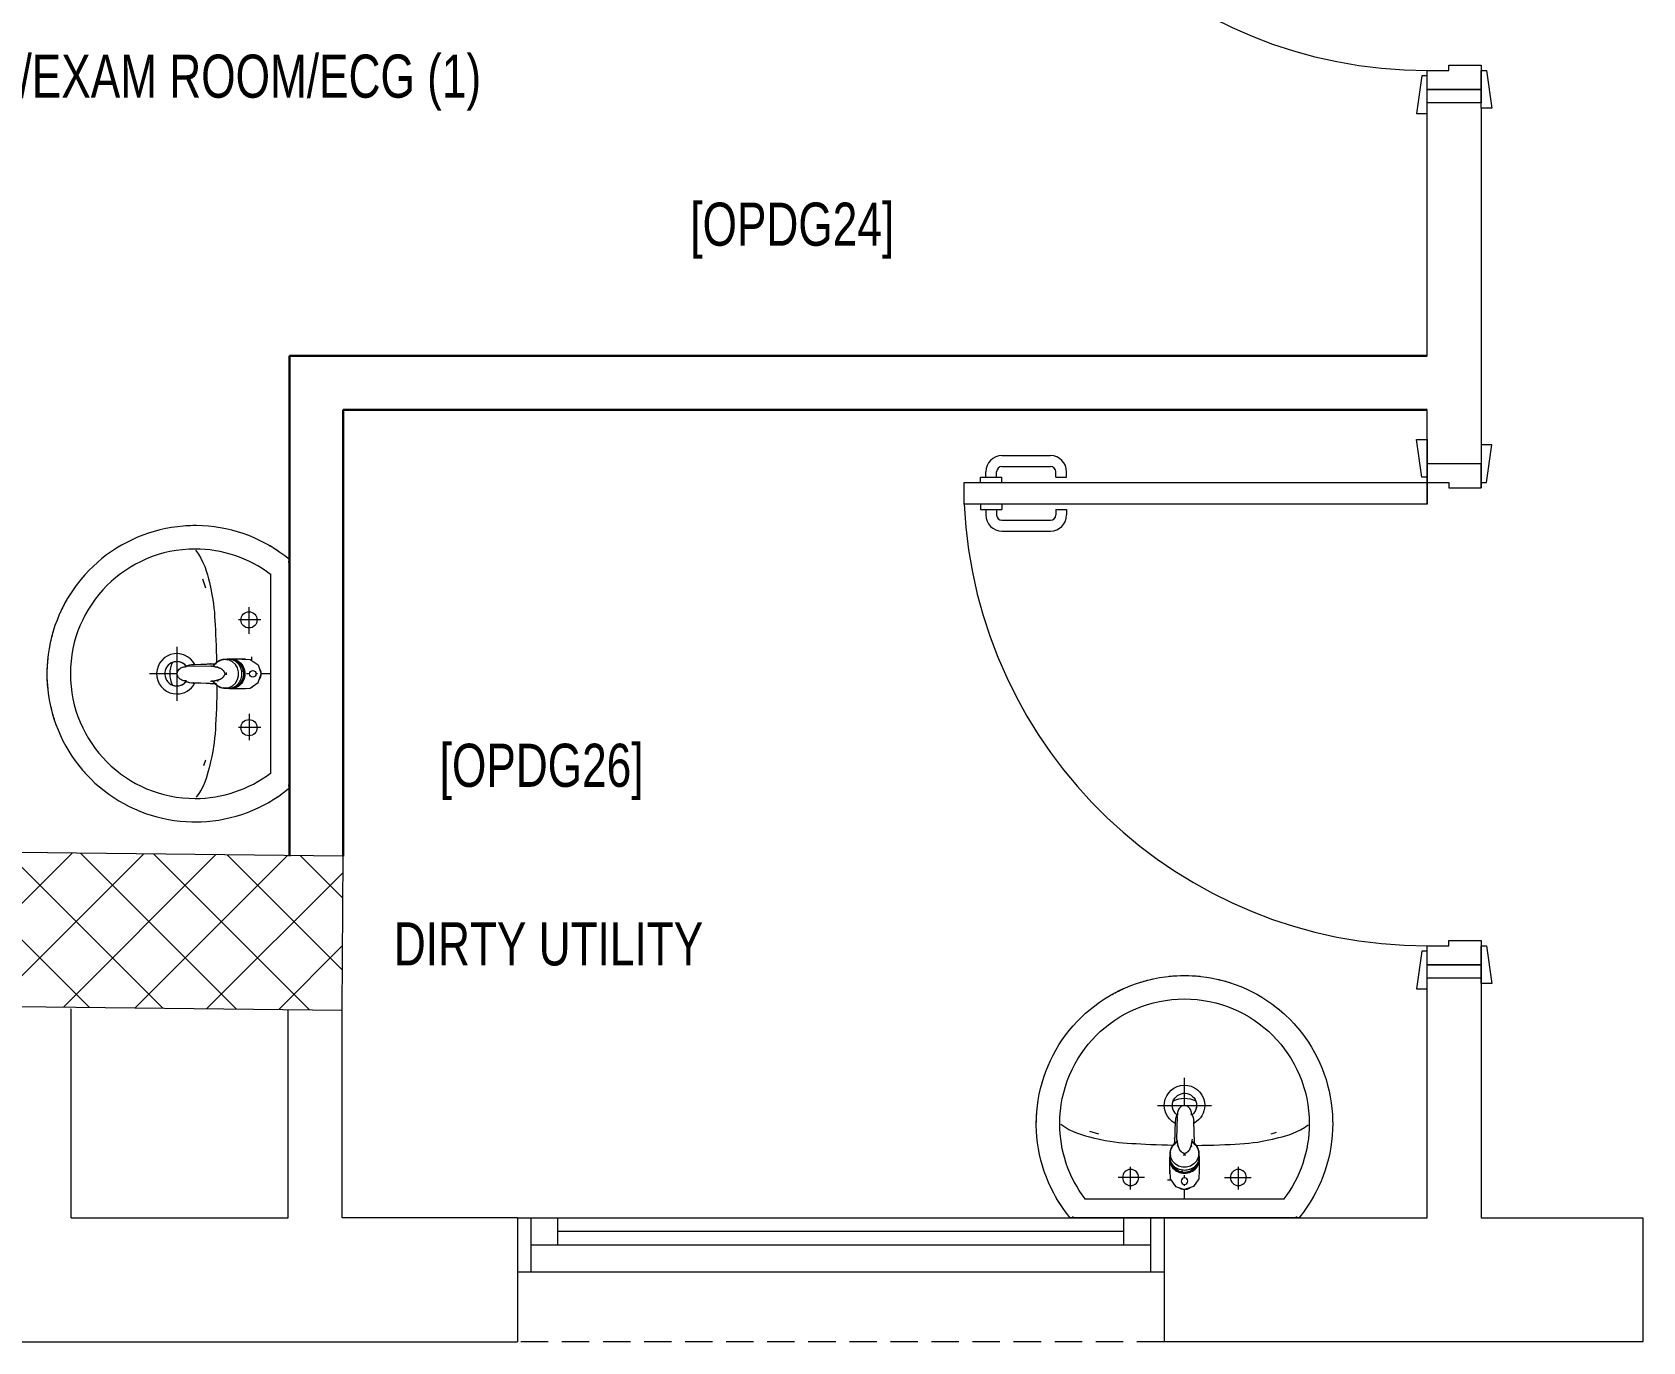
# Model space of a CAD drawing. Extents: x -234346 to 58427, y -132654 to -82394.
# Drawn here: x -119497 to -116508, y -116693 to -114262 of the extents above; entities that cross this region are included whole.
import ezdxf

# ---------------------------------------------------------------- set-up
doc = ezdxf.new("R2010")
doc.units = 0
doc.header["$LTSCALE"] = 8
doc.linetypes.add('HIDDEN', pattern=[9.525, 6.35, -3.175])
for name, color, linetype, lineweight in [('72_EGR_BASE_TEXT', 9, 'Continuous', 5), ('72_EGR_EQP_TAG', 9, 'Continuous', 5), ('Aluminum', 9, 'Continuous', 5), ('C-HYDR-CTCH', 9, 'Continuous', 5), ('Hatch', 9, 'Continuous', 5), ('LOADING', 9, 'Continuous', 5), ('P-SANR-FIXT', 9, 'Continuous', 18), ('P-SANR-FIXT-1', 9, 'Continuous', 13), ('Proj', 9, 'Continuous', 5), ('Structure', 9, 'Continuous', 5), ('Walls', 9, 'Continuous', 5), ('Wooden Joinery', 9, 'Continuous', 5)]:
    doc.layers.add(name, color=color, linetype=linetype, lineweight=lineweight)
doc.layers.add('X-WHITE glass', color=9, linetype='Continuous')
doc.styles.add('X3G_ENTITY_2587DA', font='swisscl.ttf', dxfattribs={"height": 200})
doc.styles.add('X3G_ENTITY_258862', font='swisscl.ttf', dxfattribs={"height": 200})

# ---------------------------------------------------------------- blocks, each defined once
blk = doc.blocks.new('A$C72370EFE')
at = {"layer": 'Wooden Joinery'}
for p, q in [((-0.01, -0.04), (-0.02, -0.04)), ((-0.01, -0.03), (-0.01, -0.07)), ((0, -0.03), (-0.01, -0.03)), ((0.04, -0.03), (0.05, -0.03)), ((0.05, -0.03), (0.05, -0.07)), ((0.05, -0.04), (0.06, -0.04)), ((-0.05, -0.07), (-0.05, -0.16)), ((-0.03, -0.07), (-0.03, -0.16)), ((-0.01, -0.06), (-0.02, -0.06)), ((0, -0.07), (-0.01, -0.07)), ((0.04, -0.07), (0.05, -0.07)), ((0.05, -0.06), (0.06, -0.06)), ((0.07, -0.07), (0.07, -0.16)), ((0.09, -0.07), (0.09, -0.16)), ((-0.01, -0.17), (-0.02, -0.17)), ((-0.01, -0.17), (-0.01, -0.19)), ((0.05, -0.17), (0.06, -0.17)), ((0.05, -0.17), (0.05, -0.19)), ((-0.01, -0.19), (-0.02, -0.19)), ((0.05, -0.19), (0.06, -0.19))]:
    blk.add_line(p, q, dxfattribs=at)
for centre, radius, start, end in [((-0.02, -0.07), 0.03, 90, 180), ((0.06, -0.07), 0.03, 0, 90), ((-0.02, -0.07), 0.01, 90, 180), ((0.06, -0.07), 0.01, 0, 90), ((-0.02, -0.16), 0.03, 180, 270), ((-0.02, -0.16), 0.01, 180, 270), ((0.06, -0.16), 0.01, 270, 0), ((0.06, -0.16), 0.03, 270, 0)]:
    blk.add_arc(centre, radius, start, end, dxfattribs=at)
blk = doc.blocks.new('A$C5DAD61B4')
at = {"layer": 'Wooden Joinery'}
for points in [[(80, 959.1), (80, 969.1), (10, 979.1), (10, 959.1)], [(940, 959.1), (940, 969.1), (1010, 979.1), (1010, 959.1)], [(70, 859.1), (70, 849.1), (0, 839.1), (0, 859.1)], [(120, 859.1), (120, 0), (80, 0), (80, 859.1)], [(950, 859.1), (950, 849.1), (1020, 839.1), (1020, 859.1)]]:
    blk.add_lwpolyline(points, close=True, dxfattribs=at)
for points in [[(45, 859.1), (45, 959.1), (20, 959.1), (20, 859.1), (45, 859.1)], [(45, 859.1), (80, 859.1), (80, 899.1), (90, 899.1), (90, 959.1), (45, 959.1), (45, 859.1)], [(975, 859.1), (940, 859.1), (940, 899.1), (930, 899.1), (930, 959.1), (975, 959.1), (975, 859.1)], [(975, 859.1), (975, 959.1), (1000, 959.1), (1000, 859.1), (975, 859.1)]]:
    blk.add_lwpolyline(points, dxfattribs=at)
blk.add_arc((80, 859.1), 860, 272.666, 0, dxfattribs=at)
at = {"layer": 'Wooden Joinery', "xscale": 999.9999999998854, "yscale": 999.9999999998854, "zscale": 999.9999999998854, "rotation": 180}
blk.add_blockref('A$C72370EFE', (120, 0), dxfattribs=at)
blk = doc.blocks.new('A$C47696aed')
at = {"layer": 'Hatch'}
h = blk.add_hatch(dxfattribs=at)
h.set_pattern_fill('ANSI37', color=256, scale=30)
h.paths.add_polyline_path([(50952.7, 21917.9), (50348.7, 21909.7), (50352.6, 21621.3), (50956.6, 21629.5)])
h.paths.add_polyline_path([(43791.9, 21910.1), (43208.4, 21904.7), (43188.5, 21613.3), (43772, 21618.7)])
h.paths.add_polyline_path([(29414.9, 21902.8), (28815.8, 21898.7), (28810.1, 21605.6), (29409.2, 21609.7)])
h.paths.add_polyline_path([(36600.2, 21904.9), (35999, 21897.4), (35990.7, 21611.8), (36591.9, 21619.3)])
h.paths.add_polyline_path([(22195.7, 21912), (21589.3, 21890.2), (21603.8, 21597.6), (22210.2, 21619.5)])
h.paths.add_polyline_path([(15459.1, 21901.7), (14237.2, 21925.6), (14230.7, 21629.5), (15452.7, 21605.5)])
h.paths.add_polyline_path([(15473.2, 14701.6), (14258.2, 14685.8), (14244.7, 14393.4), (15459.7, 14409.1)])
h.paths.add_polyline_path([(15447.1, 7508.4), (14244, 7492.4), (14238.3, 7199.4), (15441.4, 7215.3)])
h.paths.add_polyline_path([(15465.6, 309.7), (14269, 298.3), (14271.8, 3.8), (15468.5, 15.2)])
h.paths.add_polyline_path([(7830.6, 311.8), (7227.1, 308.1), (7237.7, 22.6), (7841.3, 26.3)])
h.paths.add_polyline_path([(7815.2, 7509.8), (7218.4, 7511.4), (7218.2, 7210.2), (7815.1, 7208.6)])
h.paths.add_polyline_path([(7825.1, 14699.4), (7205.8, 14700.6), (7195.2, 14397.6), (7814.5, 14396.4)])
h.paths.add_polyline_path([(7801.7, 21878.7), (7201.1, 21893.2), (7197.5, 21603.6), (7798.1, 21589.1)])
h.paths.add_polyline_path([(602.6, 21876.9), (0, 21899.6), (1.9, 21611.2), (604.5, 21588.5)])
h.paths.add_polyline_path([(610.4, 7498.6), (8.3, 7491.6), (11.7, 7200), (613.7, 7206.9)])
h.paths.add_polyline_path([(627.9, 303.9), (29.5, 302.9), (34.3, 2.3), (632.7, 3.3)])
h.paths.add_polyline_path([(22214.6, 317.2), (21608.9, 304.3), (21614.6, 3.1), (22220.3, 16)])
h.paths.add_polyline_path([(22208.1, 7509.7), (21613.7, 7492.1), (21615.8, 7195.5), (22210.2, 7213.1)])
h.paths.add_polyline_path([(22199.3, 14717.7), (21600.4, 14710), (21604.4, 14409.9), (22203.4, 14417.6)])
h.paths.add_polyline_path([(29399.7, 14702.4), (28797.7, 14707.1), (28802, 14415), (29403.9, 14410.3)])
h.paths.add_polyline_path([(29403.4, 7519.8), (28799.6, 7502.2), (28813, 7202.1), (29413.1, 7223.2)])
h.paths.add_polyline_path([(29419.5, 303.8), (28815.7, 310.4), (28813.3, 24.7), (29417.2, 18.1)])
h.paths.add_polyline_path([(36618, 314.2), (36020.7, 299.7), (36029.7, 0), (36627, 14.6)])
h.paths.add_polyline_path([(36610.7, 7502.6), (36009.5, 7504.5), (36010.6, 7207.3), (36611.9, 7205.4)])
h.paths.add_polyline_path([(36574.3, 14706.4), (35993.4, 14711.1), (36013.1, 14421.3), (36594, 14416.6)])
h.paths.add_polyline_path([(43777.6, 14705.7), (43180, 14719.4), (43182, 14427.5), (43779.6, 14413.8)])
h.paths.add_polyline_path([(43778.6, 7507.1), (43210.2, 7499.5), (43212, 7205.4), (43780.5, 7213)])
h.paths.add_polyline_path([(43815.7, 310), (43210.4, 307.3), (43211.8, 2.8), (43817, 5.4)])
h.paths.add_polyline_path([(50989.9, 309.5), (50401.9, 325.5), (50388.7, 18.3), (50976.7, 2.3)])
h.paths.add_polyline_path([(50974.1, 7508.9), (50370.9, 7510), (50368.9, 7213.4), (50972.2, 7212.3)])
at = {"layer": 'C-HYDR-CTCH', "color": 4, "flags": 128}
blk.add_lwpolyline([(28815.7, 310.4), (28813.3, 24.7), (29417.2, 18.1), (29419.5, 303.8), (28815.7, 310.4)], dxfattribs=at)
blk = doc.blocks.new('FP_138-161_A_00_GFL_-0_080_Einreichung_Grundrisse_100')
at = {"layer": 'P-SANR-FIXT'}
blk.add_line((-0.0044, -0.0019), (-0.0045, -0.0021), dxfattribs=at)
at = {"layer": 'P-SANR-FIXT', "flags": 128}
blk.add_lwpolyline([(-0.0057, -0.0037), (-0.0058, -0.0039), (-0.006, -0.004)], dxfattribs=at)
blk = doc.blocks.new('FP_139-161_A_00_GFL_-0_080_Einreichung_Grundrisse_100')
at = {"layer": 'P-SANR-FIXT'}
blk.add_line((0.0045, -0.0022), (0.0044, -0.002), dxfattribs=at)
at = {"layer": 'P-SANR-FIXT', "flags": 128}
blk.add_lwpolyline([(0.006, -0.004), (0.0059, -0.0039), (0.0057, -0.0038)], dxfattribs=at)
blk = doc.blocks.new('IS_Ceraplus_B8204_BIM_BG _1_ - B8204AA - CERAPLUS single lever basin mixer with pop-up waste-V137-161_A_00_GFL_-0_080_Einreichung_Grundrisse_100')
at = {"layer": 'P-SANR-FIXT-1'}
h = blk.add_hatch(dxfattribs=at)
h.set_pattern_fill('FP_26', color=256, style=0, pattern_type=2)
h.set_pattern_definition([(225, (0.009, 0), (0.010607, -0.010607), []), (315, (0.009, 0), (0.010607, 0.010607), [])])
h.paths.add_polyline_path([(0.0056, -0.002), (0.0058, -0.0024), (0.0058, -0.0021)])
h.paths.add_polyline_path([(0.007, -0.0039), (0.0088, -0.0045), (0.0084, -0.0043)])
at = {"layer": 'LOADING'}
for p, q in [((-0.028, 0), (-0.028, -0.0281)), ((-0.0262, -0.0282), (-0.0263, -0.0287)), ((0.0263, -0.0287), (0.0262, -0.0282)), ((0.0262, -0.0293), (0.0263, -0.0287)), ((0.028, -0.0281), (0.028, 0)), ((-0.0274, -0.0337), (-0.0271, -0.0392)), ((-0.0137, -0.0512), (-0.0129, -0.0517)), ((0.0124, -0.052), (0.0133, -0.0515)), ((0.0185, -0.0618), (0.019, -0.0539)), ((0.019, -0.0539), (0.0188, -0.0561)), ((0.0271, -0.0392), (0.0274, -0.0337)), ((0.014, -0.0647), (0.0133, -0.1077))]:
    blk.add_line(p, q, dxfattribs=at)
at = {"layer": 'LOADING', "flags": 128}
for points in [[(-0.0272, -0.0069), (-0.0266, 0.009), (-0.0165, 0.0236), (0, 0.0291)], [(0.0272, -0.0069), (0.0266, 0.009), (0.0165, 0.0236), (0, 0.0291)], [(-0.0176, -0.0568), (-0.0224, -0.0513), (-0.0254, -0.0448), (-0.0264, -0.0376), (-0.0253, -0.0305), (-0.0222, -0.024), (-0.0172, -0.0186), (-0.0109, -0.0147), (-0.0037, -0.0127), (0.0037, -0.0127), (0.0109, -0.0147), (0.0172, -0.0186), (0.0222, -0.024), (0.0253, -0.0305), (0.0264, -0.0376), (0.0254, -0.0448), (0.0224, -0.0513), (0.0176, -0.0568)], [(-0.0271, -0.0393), (-0.027, -0.0403), (-0.0269, -0.0414), (-0.0267, -0.0424), (-0.0265, -0.0434), (-0.0262, -0.0444), (-0.0259, -0.0454), (-0.0255, -0.0464), (-0.0252, -0.0474), (-0.0247, -0.0484), (-0.0243, -0.0493), (-0.0238, -0.0502), (-0.0232, -0.0511), (-0.0226, -0.052), (-0.022, -0.0529), (-0.0214, -0.0537), (-0.0207, -0.0545), (-0.0199, -0.0553), (-0.0192, -0.0561), (-0.0184, -0.0568), (-0.0176, -0.0575), (-0.0173, -0.0577)], [(-0.019, -0.0539), (-0.0185, -0.0615), (-0.0185, -0.0618)], [(-0.0162, -0.0579), (-0.0156, -0.058), (-0.0151, -0.0581), (-0.0146, -0.0583), (-0.0142, -0.0586), (-0.0139, -0.0588), (-0.0138, -0.0591)], [(-0.0138, -0.0591), (-0.0139, -0.0612), (-0.014, -0.0633)], [(0.0138, -0.0591), (0.0139, -0.0588), (0.0142, -0.0586), (0.0146, -0.0583), (0.0151, -0.0581), (0.0156, -0.058), (0.0162, -0.0579)], [(0.014, -0.0633), (0.0139, -0.0612), (0.0138, -0.0591)], [(0.0171, -0.0578), (0.0174, -0.0575), (0.0176, -0.0568)], [(0.0173, -0.0577), (0.0181, -0.057), (0.0189, -0.0563), (0.0197, -0.0556), (0.0204, -0.0548), (0.0211, -0.054), (0.0218, -0.0532), (0.0224, -0.0523), (0.023, -0.0514), (0.0236, -0.0505), (0.0241, -0.0496), (0.0246, -0.0487), (0.025, -0.0477), (0.0254, -0.0467), (0.0258, -0.0458), (0.0261, -0.0448), (0.0264, -0.0437), (0.0266, -0.0427), (0.0268, -0.0417), (0.027, -0.0407), (0.0271, -0.0396), (0.0271, -0.0393)], [(-0.0181, -0.0728), (-0.0177, -0.083), (-0.0172, -0.0938)], [(0.0172, -0.0938), (0.0177, -0.083), (0.0181, -0.0728)], [(0.0184, -0.0651), (0.0184, -0.0652), (0.0184, -0.0652), (0.0184, -0.0652), (0.0184, -0.0654), (0.0184, -0.0655)], [(-0.0129, -0.1142), (-0.0124, -0.1161), (-0.0118, -0.1179), (-0.0109, -0.1197), (-0.0098, -0.1214), (-0.0084, -0.123), (-0.0067, -0.1244), (-0.0047, -0.1255), (-0.0025, -0.1263), (0, -0.1266)], [(0, -0.1266), (0.0025, -0.1263), (0.0047, -0.1255), (0.0067, -0.1244), (0.0084, -0.123), (0.0098, -0.1214), (0.0109, -0.1197), (0.0118, -0.1179), (0.0124, -0.1161), (0.0129, -0.1142)]]:
    blk.add_lwpolyline(points, dxfattribs=at)
at = {"layer": 'LOADING'}
for centre, radius, start, end in [((0, 0.0135), 0.00603, 0, 180), ((0, 0.0135), 0.00603, 180, 0), ((-0.009, 0), 0.005, 300, 315), ((0.009, 0), 0.005, 225, 240)]:
    blk.add_arc(centre, radius, start, end, dxfattribs=at)
for centre, major_axis, start_param, end_param in [((0, -0.0281), (-0.028, 0), 4.712389, 6.47291), ((0, -0.0287), (0.0267, 0), 1.570796, 3.036556), ((0, -0.0287), (0.0263, 0), 2.625648, 2.791756), ((0, -0.0287), (-0.0263, 0), 4.712389, 5.759587), ((0, -0.0281), (0.028, 0), 6.093357, 7.853982), ((0, -0.0287), (0.0267, 0), 0.105099, 1.570796), ((0, -0.0287), (0.0262, 0), 0.523599, 1.570796), ((0, -0.0287), (0.0262, 0), 0.349919, 0.515945), ((0, -0.0321), (0.0275, 0), 3.141823, 3.202701), ((0, -0.0321), (0.0275, 0), 3.239313, 3.439417), ((0, -0.0281), (0.028, 0), 3.371221, 3.483334), ((0, -0.0312), (0.0248, 0), 4.111947, 4.191073), ((0, -0.0281), (0.028, 0), 4.202431, 4.259552), ((0, -0.0287), (0.0263, 0), 4.169225, 4.2325), ((0, -0.0281), (0.028, 0), 5.172057, 5.222265), ((0, -0.0287), (0.0267, 0), 6.059374, 6.108652), ((0, -0.0321), (0.0275, 0), 5.985527, 6.185455), ((0, -0.0281), (0.028, 0), 5.94107, 6.05344), ((0, -0.0321), (0.0275, 0), 6.222066, 6.282955)]:
    blk.add_ellipse(centre, major_axis=major_axis, ratio=0.961262, start_param=start_param, end_param=end_param, dxfattribs=at)
for points, knots in [([(-0.0215, -0.0162), (-0.0216, -0.0163), (-0.0219, -0.0167), (-0.0227, -0.0177), (-0.0238, -0.0192), (-0.0249, -0.0211), (-0.0258, -0.0231), (-0.0266, -0.0253), (-0.0273, -0.0282), (-0.0275, -0.0305), (-0.0275, -0.0321)], [0.7859035, 0.7859035, 0.7859035, 0.7859035, 0.7916667, 0.8055556, 0.8333333, 0.8611111, 0.8888889, 0.9166667, 0.9444444, 1, 1, 1, 1]), ([(0.021, -0.0157), (0.0208, -0.0154), (0.0203, -0.0149), (0.0192, -0.0139), (0.0177, -0.0127), (0.0161, -0.0117), (0.0148, -0.0109), (0.0138, -0.0104), (0.0127, -0.0099), (0.0113, -0.0093), (0.0087, -0.0084), (0.0048, -0.0075), (0, -0.0071), (-0.0048, -0.0075), (-0.0087, -0.0084), (-0.0113, -0.0093), (-0.0127, -0.0099), (-0.0138, -0.0104), (-0.0148, -0.0109), (-0.0161, -0.0117), (-0.0177, -0.0127), (-0.0191, -0.0139), (-0.0202, -0.0149), (-0.0208, -0.0154), (-0.021, -0.0157)], [0.2222222, 0.2222222, 0.2222222, 0.2222222, 0.2361111, 0.25, 0.2777778, 0.3055556, 0.3194444, 0.3333333, 0.3472222, 0.3611111, 0.3888889, 0.4444444, 0.5, 0.5555556, 0.6111111, 0.6388889, 0.6527778, 0.6666667, 0.6805556, 0.6944444, 0.7222222, 0.75, 0.7638889, 0.7777778, 0.7777778, 0.7777778, 0.7777778]), ([(0.0275, -0.0321), (0.0275, -0.0305), (0.0273, -0.0282), (0.0266, -0.0253), (0.0258, -0.0231), (0.0249, -0.0211), (0.0238, -0.0192), (0.0227, -0.0177), (0.0219, -0.0167), (0.0216, -0.0163), (0.0215, -0.0162)], [0, 0, 0, 0, 0.0555556, 0.0833333, 0.1111111, 0.1388889, 0.1666667, 0.1944444, 0.2083333, 0.2142181, 0.2142181, 0.2142181, 0.2142181]), ([(-0.0188, -0.0538), (-0.0188, -0.0547), (-0.0186, -0.0582), (-0.0185, -0.0619), (-0.0184, -0.0646)], [0.6724021, 0.6724021, 0.6724021, 0.6724021, 0.75, 1, 1, 1, 1]), ([(-0.0162, -0.0579), (-0.0162, -0.0578), (-0.0163, -0.0578), (-0.0165, -0.0577), (-0.0166, -0.0575), (-0.0167, -0.0574), (-0.0169, -0.0573), (-0.017, -0.0572), (-0.0172, -0.0571), (-0.0173, -0.057), (-0.0175, -0.0569), (-0.0176, -0.0568)], [0, 0, 0, 0, 0.1, 0.2, 0.3, 0.4, 0.5, 0.6, 0.7, 0.8, 1, 1, 1, 1]), ([(-0.0148, -0.0587), (-0.015, -0.0586), (-0.0159, -0.0583), (-0.0167, -0.058), (-0.0172, -0.0578)], [0.8, 0.8, 0.8, 0.8, 0.85, 1, 1, 1, 1]), ([(0, -0.0378), (-0.0005, -0.038), (-0.0012, -0.0384), (-0.0021, -0.0389), (-0.0028, -0.0393), (-0.0035, -0.0397), (-0.0042, -0.04), (-0.0049, -0.0405), (-0.0055, -0.0409), (-0.0061, -0.0414), (-0.0067, -0.0419), (-0.0072, -0.0424), (-0.0078, -0.0429), (-0.0083, -0.0435), (-0.0088, -0.0441), (-0.0092, -0.0446), (-0.0096, -0.0452), (-0.01, -0.0459), (-0.0103, -0.0466), (-0.0105, -0.0472), (-0.0107, -0.0477), (-0.0108, -0.0481), (-0.0109, -0.0484), (-0.0111, -0.0489), (-0.0114, -0.0497), (-0.0118, -0.0509), (-0.0122, -0.0521), (-0.0124, -0.053), (-0.0126, -0.0537), (-0.0128, -0.0544), (-0.0129, -0.0552), (-0.0131, -0.0559), (-0.0132, -0.0566), (-0.0134, -0.0572), (-0.0136, -0.0581), (-0.0137, -0.0587), (-0.0138, -0.0591)], [0, 0, 0, 0, 0.055556, 0.083333, 0.111111, 0.138889, 0.166667, 0.194444, 0.222222, 0.25, 0.277778, 0.305556, 0.333333, 0.361111, 0.388889, 0.416667, 0.444444, 0.472222, 0.5, 0.527778, 0.541667, 0.555556, 0.569444, 0.583333, 0.611111, 0.666667, 0.722222, 0.75, 0.777778, 0.805556, 0.833333, 0.861111, 0.888889, 0.916667, 0.944444, 1, 1, 1, 1]), ([(0, -0.0357), (-0.0006, -0.0357), (-0.0013, -0.0357), (-0.002, -0.0357), (-0.0022, -0.0357)], [0, 0, 0, 0, 0.1, 0.1298359, 0.1298359, 0.1298359, 0.1298359]), ([(0.0022, -0.0357), (0.002, -0.0357), (0.0013, -0.0357), (0.0006, -0.0357), (0, -0.0357)], [0.8701578, 0.8701578, 0.8701578, 0.8701578, 0.9, 1, 1, 1, 1]), ([(0.0138, -0.0591), (0.0137, -0.0587), (0.0136, -0.0581), (0.0134, -0.0572), (0.0132, -0.0566), (0.0131, -0.0559), (0.0129, -0.0552), (0.0128, -0.0544), (0.0126, -0.0537), (0.0124, -0.053), (0.0122, -0.0521), (0.0118, -0.0509), (0.0114, -0.0497), (0.0111, -0.0489), (0.0109, -0.0484), (0.0108, -0.0481), (0.0107, -0.0477), (0.0105, -0.0472), (0.0103, -0.0466), (0.01, -0.0459), (0.0096, -0.0452), (0.0092, -0.0446), (0.0088, -0.0441), (0.0083, -0.0435), (0.0078, -0.0429), (0.0072, -0.0424), (0.0067, -0.0419), (0.0061, -0.0414), (0.0055, -0.0409), (0.0049, -0.0405), (0.0042, -0.04), (0.0035, -0.0397), (0.0028, -0.0393), (0.0021, -0.0389), (0.0012, -0.0384), (0.0005, -0.038), (0, -0.0378)], [0, 0, 0, 0, 0.055556, 0.083333, 0.111111, 0.138889, 0.166667, 0.194444, 0.222222, 0.25, 0.277778, 0.333333, 0.388889, 0.416667, 0.430556, 0.444444, 0.458333, 0.472222, 0.5, 0.527778, 0.555556, 0.583333, 0.611111, 0.638889, 0.666667, 0.694444, 0.722222, 0.75, 0.777778, 0.805556, 0.833333, 0.861111, 0.888889, 0.916667, 0.944444, 1, 1, 1, 1]), ([(0.0141, -0.0613), (0.0141, -0.0611), (0.0143, -0.0608), (0.0145, -0.0604), (0.0148, -0.06), (0.0151, -0.0596), (0.0153, -0.0594), (0.0155, -0.0592), (0.0156, -0.059), (0.0158, -0.0588), (0.016, -0.0587), (0.0163, -0.0585), (0.0165, -0.0583), (0.0166, -0.0582)], [0.3333333, 0.3333333, 0.3333333, 0.3333333, 0.4166667, 0.5, 0.5833333, 0.6666667, 0.7083333, 0.75, 0.7916667, 0.8333333, 0.875, 0.9166667, 1, 1, 1, 1]), ([(0.0176, -0.0568), (0.0175, -0.0569), (0.0173, -0.057), (0.0172, -0.0571), (0.017, -0.0572), (0.0169, -0.0573), (0.0167, -0.0574), (0.0166, -0.0575), (0.0165, -0.0577), (0.0163, -0.0578), (0.0162, -0.0578), (0.0162, -0.0579)], [0, 0, 0, 0, 0.2, 0.3, 0.4, 0.5, 0.6, 0.7, 0.8, 0.9, 1, 1, 1, 1]), ([(0.0184, -0.0646), (0.0185, -0.0619), (0.0186, -0.0582), (0.0188, -0.0547), (0.0188, -0.0538)], [0, 0, 0, 0, 0.25, 0.3275586, 0.3275586, 0.3275586, 0.3275586]), ([(-0.0131, -0.1116), (-0.0132, -0.1115), (-0.0135, -0.1109), (-0.0141, -0.1099), (-0.0147, -0.1086), (-0.0153, -0.1072), (-0.0159, -0.1053), (-0.0167, -0.1021), (-0.0171, -0.0992), (-0.0171, -0.0973)], [0.4856715, 0.4856715, 0.4856715, 0.4856715, 0.5, 0.55, 0.6, 0.65, 0.7, 0.8, 1, 1, 1, 1]), ([(-0.0132, -0.1091), (-0.0132, -0.1096), (-0.0132, -0.1103), (-0.0132, -0.1111), (-0.0132, -0.1115), (-0.0132, -0.1118), (-0.0131, -0.1122), (-0.0131, -0.1125), (-0.0131, -0.1128), (-0.0131, -0.1131), (-0.013, -0.1134), (-0.013, -0.1138), (-0.0129, -0.1141), (-0.0129, -0.1142)], [0.2, 0.2, 0.2, 0.2, 0.4, 0.5, 0.55, 0.6, 0.65, 0.7, 0.75, 0.8, 0.85, 0.9, 1, 1, 1, 1]), ([(0.0129, -0.1142), (0.0129, -0.1141), (0.013, -0.1138), (0.013, -0.1134), (0.0131, -0.1131), (0.0131, -0.1128), (0.0131, -0.1125), (0.0131, -0.1122), (0.0132, -0.1118), (0.0132, -0.1115), (0.0132, -0.1111), (0.0132, -0.1103), (0.0132, -0.1096), (0.0132, -0.1091)], [0, 0, 0, 0, 0.1, 0.15, 0.2, 0.25, 0.3, 0.35, 0.4, 0.45, 0.5, 0.6, 0.8, 0.8, 0.8, 0.8]), ([(0.0131, -0.1116), (0.0133, -0.1113), (0.0137, -0.1106), (0.0142, -0.1096), (0.0147, -0.1084), (0.0153, -0.1072), (0.0159, -0.1053), (0.0167, -0.1021), (0.0171, -0.0992), (0.0171, -0.0973)], [-0.5143371, -0.5143371, -0.5143371, -0.5143371, -0.475, -0.4375, -0.4, -0.35, -0.3, -0.2, 0, 0, 0, 0])]:
    blk.add_open_spline(points, degree=3, knots=knots, dxfattribs=at)
for points in [[(-0.0172, -0.0578), (-0.0171, -0.0578), (-0.0169, -0.058), (-0.0167, -0.0581), (-0.0166, -0.0582)], [(-0.0162, -0.0579), (-0.0162, -0.0579), (-0.0164, -0.0581), (-0.0165, -0.0582), (-0.0166, -0.0583), (-0.0166, -0.0582), (-0.0166, -0.0582)], [(-0.0166, -0.0582), (-0.0163, -0.0585), (-0.0156, -0.059), (-0.0148, -0.0599), (-0.0142, -0.0609), (-0.0139, -0.0617), (-0.0138, -0.0621)], [(0.0172, -0.0578), (0.0168, -0.0579), (0.0158, -0.0583), (0.0147, -0.0587), (0.0141, -0.059)], [(0.0166, -0.0582), (0.0166, -0.0582), (0.0166, -0.0583), (0.0165, -0.0582), (0.0164, -0.0581), (0.0162, -0.0579), (0.0162, -0.0579)], [(0.0166, -0.0582), (0.0167, -0.0582), (0.0168, -0.0581), (0.0169, -0.058), (0.0169, -0.058)], [(0.0169, -0.058), (0.017, -0.0579), (0.0171, -0.0579), (0.0171, -0.0578)], [(-0.0184, -0.0646), (-0.0183, -0.0659), (-0.0182, -0.0684), (-0.0181, -0.0709), (-0.0181, -0.0721)], [(-0.014, -0.0633), (-0.014, -0.0633), (-0.014, -0.0633), (-0.014, -0.0633)], [(-0.014, -0.0646), (-0.014, -0.0644), (-0.014, -0.064), (-0.014, -0.0635), (-0.014, -0.0633)], [(0.014, -0.0633), (0.014, -0.0633), (0.014, -0.0633), (0.014, -0.0633)], [(0.014, -0.0633), (0.014, -0.0635), (0.014, -0.064), (0.014, -0.0644), (0.014, -0.0647)], [(0.0181, -0.0721), (0.0181, -0.0709), (0.0182, -0.0684), (0.0183, -0.0659), (0.0184, -0.0646)], [(-0.0172, -0.0938), (-0.0172, -0.0944), (-0.0172, -0.0956), (-0.0171, -0.0967), (-0.0171, -0.0973)], [(0.0171, -0.0973), (0.0171, -0.0967), (0.0172, -0.0956), (0.0172, -0.0944), (0.0172, -0.0938)]]:
    blk.add_open_spline(points, degree=3, dxfattribs=at)
for name in ['FP_138-161_A_00_GFL_-0_080_Einreichung_Grundrisse_100', 'FP_139-161_A_00_GFL_-0_080_Einreichung_Grundrisse_100']:
    blk.add_blockref(name, (0, 0), dxfattribs=at)
blk = doc.blocks.new('_100_WB_KER_REN_55x45x18 - _100_WB_KER_REN_55x45x18-V63-161_A_00_GFL_-0_080_Einreichung_Grundrisse_100')
at = {"layer": 'LOADING'}
for p, q in [((-0.2075, 0.225), (-0.2075, 0.2227)), ((0.2074, 0.225), (-0.2074, 0.225)), ((0.2075, 0.2227), (0.2075, 0.225)), ((-0.1855, 0.1899), (0.1855, 0.1899)), ((0, 0.1899), (0, 0.1724)), ((-0.0744, 0.15), (-0.1234, 0.15)), ((-0.1, 0.172), (-0.1, 0.1303)), ((-0.0259, 0.155), (-0.0315, 0.155)), ((0, 0.1656), (0, 0.1628)), ((0, 0.1509), (0, 0.1454)), ((0.026, 0.155), (0.0248, 0.155)), ((0.0744, 0.15), (0.1234, 0.15)), ((0.1, 0.172), (0.1, 0.1303)), ((0, 0.1422), (0, 0.1399)), ((-0.1763, 0.0637), (-0.1598, 0.0692)), ((0.1605, 0.0691), (0.1707, 0.0656)), ((-0.05, 0.0161), (0.05, 0.0161)), ((0, 0.0168), (0, -0.0348))]:
    blk.add_line(p, q, dxfattribs=at)
at = {"layer": 'LOADING', "flags": 128}
for points in [[(-0.2121, 0.225), (-0.219, 0.2164), (-0.2254, 0.2075), (-0.2316, 0.1983), (-0.2373, 0.189), (-0.2427, 0.1794), (-0.2476, 0.1696), (-0.2522, 0.1596), (-0.2564, 0.1494), (-0.2602, 0.1391), (-0.2635, 0.1286), (-0.2665, 0.118), (-0.269, 0.1073), (-0.271, 0.0965), (-0.2727, 0.0856), (-0.2739, 0.0747), (-0.2747, 0.0637), (-0.275, 0.0527), (-0.275, 0.05)], [(0.275, 0.05), (0.2748, 0.061), (0.2741, 0.072), (0.273, 0.0829), (0.2715, 0.0938), (0.2695, 0.1046), (0.2671, 0.1154), (0.2643, 0.126), (0.261, 0.1365), (0.2574, 0.1469), (0.2533, 0.1571), (0.2488, 0.1671), (0.2439, 0.177), (0.2387, 0.1866), (0.233, 0.1961), (0.227, 0.2053), (0.2206, 0.2142), (0.2138, 0.2229), (0.2121, 0.225)], [(-0.275, 0.05), (-0.2748, 0.039), (-0.2741, 0.028), (-0.273, 0.0171), (-0.2715, 0.0062), (-0.2695, -0.0046), (-0.2671, -0.0154), (-0.2643, -0.026), (-0.261, -0.0365), (-0.2574, -0.0469), (-0.2533, -0.0571), (-0.2488, -0.0671), (-0.2439, -0.077), (-0.2387, -0.0866), (-0.233, -0.0961), (-0.227, -0.1053), (-0.2206, -0.1142), (-0.2138, -0.1229), (-0.2067, -0.1313), (-0.1993, -0.1395), (-0.1916, -0.1473), (-0.1836, -0.1548), (-0.1752, -0.162), (-0.1666, -0.1688), (-0.1577, -0.1753), (-0.1486, -0.1814), (-0.1392, -0.1872), (-0.1296, -0.1925), (-0.1198, -0.1975), (-0.1098, -0.2021), (-0.0996, -0.2063), (-0.0893, -0.2101), (-0.0788, -0.2135), (-0.0682, -0.2164), (-0.0575, -0.2189), (-0.0467, -0.221), (-0.0359, -0.2227), (-0.0249, -0.2239), (-0.014, -0.2246), (-0.003, -0.225), (0.008, -0.2249), (0.019, -0.2243), (0.03, -0.2234), (0.0409, -0.2219), (0.0517, -0.2201), (0.0625, -0.2178), (0.0731, -0.2151), (0.0837, -0.212), (0.0941, -0.2084), (0.1043, -0.2044), (0.1144, -0.2001), (0.1243, -0.1953), (0.1341, -0.1901), (0.1436, -0.1846), (0.1528, -0.1786), (0.1618, -0.1723), (0.1706, -0.1657), (0.1791, -0.1587), (0.1873, -0.1514), (0.1952, -0.1437), (0.2028, -0.1358), (0.21, -0.1275), (0.217, -0.119), (0.2236, -0.1101), (0.2298, -0.1011), (0.2356, -0.0918), (0.2411, -0.0822), (0.2462, -0.0725), (0.2509, -0.0625), (0.2552, -0.0524), (0.2591, -0.0421), (0.2626, -0.0317), (0.2656, -0.0211), (0.2683, -0.0104), (0.2705, 0.0003), (0.2722, 0.0112), (0.2736, 0.0221), (0.2745, 0.0331), (0.2749, 0.0441), (0.275, 0.05)]]:
    blk.add_lwpolyline(points, dxfattribs=at)
at = {"layer": 'LOADING'}
for centre in [(-0.1, 0.15), (0.1, 0.15)]:
    blk.add_circle(centre, 0.015, dxfattribs=at)
for centre, radius, start, end in [((0, 0.05), 0.275, 140.4788, 141.2381), ((0, 0.05), 0.275, 38.7619, 39.5212), ((0, 0.05), 0.275, 145.9324, 150.3591), ((0, 0.05), 0.2315, 142.8209, 180), ((0, 0.05), 0.2315, 0, 37.1791), ((0, 0.05), 0.275, 29.6409, 34.0676), ((0, 0.155), 0.0175, 54.0899, 125.9101), ((0, 0.155), 0.0175, 68.869, 83.8798), ((0, 0.155), 0.0175, 251.9463, 258.2346), ((0, 0.05), 0.275, 180, 183.6225), ((0, 0.05), 0.2315, 180, 0), ((0, 0.0161), 0.0375, 117.1305, 0), ((0, 0.0161), 0.0225, 129.5025, 0), ((0, 0.0161), 0.0225, 138.0808, 143.3939), ((0, 0.0161), 0.0225, 0, 51.4286), ((0, 0.0161), 0.0225, 36.616, 41.9265), ((0, 0.0161), 0.0375, 0, 61.4146), ((0, 0.0161), 0.0225, 180, 193.3417), ((0, 0.0161), 0.0225, 197.0466, 201.508), ((0, 0.0161), 0.0225, 156.725, 162.0134), ((0, 0.05), 0.047, 243.4433, 296.5567), ((0, 0.0161), 0.0225, 17.9887, 23.276), ((0, 0.0161), 0.0225, 338.492, 342.9534), ((0, 0.0161), 0.0225, 346.6583, 0), ((0, 0.05), 0.275, 307.6689, 312), ((0, 0.05), 0.275, 240, 245.6589), ((0, 0.05), 0.275, 252, 257.5535), ((0, 0.05), 0.275, 264, 276), ((0, 0.05), 0.275, 282.9241, 288)]:
    blk.add_arc(centre, radius, start, end, dxfattribs=at)
for points, knots in [([(-0.2074, 0.225), (-0.2078, 0.225), (-0.2086, 0.225), (-0.2095, 0.225), (-0.2102, 0.225), (-0.2106, 0.225), (-0.2109, 0.225), (-0.2111, 0.225), (-0.2114, 0.225), (-0.2116, 0.225), (-0.2118, 0.225), (-0.2119, 0.225), (-0.2119, 0.225)], [-1, -1, -1, -1, -0.8333333, -0.6666667, -0.5833333, -0.5, -0.4583333, -0.4166667, -0.3333333, -0.2916667, -0.25, -0.1666667, -0.1666667, -0.1666667, -0.1666667]), ([(0.2119, 0.225), (0.2119, 0.225), (0.2118, 0.225), (0.2116, 0.225), (0.2114, 0.225), (0.2111, 0.225), (0.2109, 0.225), (0.2106, 0.225), (0.2102, 0.225), (0.2095, 0.225), (0.2086, 0.225), (0.2078, 0.225), (0.2074, 0.225)], [-0.8333333, -0.8333333, -0.8333333, -0.8333333, -0.75, -0.7083333, -0.6666667, -0.5833333, -0.5416667, -0.5, -0.4166667, -0.3333333, -0.1666667, 0, 0, 0, 0]), ([(-0.0037, 0.1721), (-0.0046, 0.1719), (-0.0064, 0.1714), (-0.0081, 0.1705), (-0.009, 0.17)], [0.5653198, 0.5653198, 0.5653198, 0.5653198, 0.6111111, 0.6666667, 0.6666667, 0.6666667, 0.6666667]), ([(0.009, 0.17), (0.0086, 0.1703), (0.0077, 0.1708), (0.0059, 0.1715), (0.0046, 0.1719), (0.0037, 0.1721)], [0.3333333, 0.3333333, 0.3333333, 0.3333333, 0.3611111, 0.3888889, 0.4346482, 0.4346482, 0.4346482, 0.4346482]), ([(-0.2294, 0.0509), (-0.2103, 0.066), (-0.1431, 0.0839), (-0.1084, 0.0863), (-0.0496, 0.0893), (-0.0206, 0.0899)], [0.0392191, 0.0392191, 0.0392191, 0.0392191, 0.1715289, 0.4228457, 0.6475389, 0.6475389, 0.6475389, 0.6475389]), ([(0.0209, 0.0903), (0.0512, 0.0901), (0.1113, 0.0879), (0.1514, 0.0828), (0.2115, 0.0665), (0.2292, 0.052)], [0.7533082, 0.7533082, 0.7533082, 0.7533082, 0.9865548, 1.235629, 1.3638988, 1.3638988, 1.3638988, 1.3638988]), ([(-0.0141, 0.0337), (-0.0162, 0.0319), (-0.0207, 0.0267), (-0.0225, 0.02), (-0.0225, 0.0161)], [0.7144203, 0.7144203, 0.7144203, 0.7144203, 0.8333333, 1, 1, 1, 1]), ([(0.0225, 0.0161), (0.0225, 0.0187), (0.0216, 0.0239), (0.0182, 0.0298), (0.0152, 0.0327), (0.0141, 0.0337)], [0, 0, 0, 0, 0.1111111, 0.2222222, 0.285568, 0.285568, 0.285568, 0.285568])]:
    blk.add_open_spline(points, degree=3, knots=knots, dxfattribs=at)
for points in [[(-0.2075, 0.2227), (-0.2075, 0.2231), (-0.2075, 0.2235), (-0.2075, 0.2239)], [(0.2075, 0.2239), (0.2075, 0.2235), (0.2075, 0.2231), (0.2075, 0.2227)], [(-0.1852, 0.1899), (-0.1853, 0.1899), (-0.1854, 0.1899), (-0.1855, 0.1899)], [(0.1855, 0.1899), (0.1854, 0.1899), (0.1853, 0.1899), (0.1852, 0.1899)], [(-0.0009, 0.1725), (-0.0013, 0.1725), (-0.0018, 0.1724), (-0.0022, 0.1724)], [(0.0022, 0.1724), (0.0018, 0.1724), (0.0013, 0.1725), (0.0009, 0.1725)], [(-0.0225, 0.0161), (-0.0225, 0.0147), (-0.0222, 0.012), (-0.0215, 0.0093), (-0.021, 0.008)], [(0.021, 0.008), (0.0215, 0.0093), (0.0222, 0.012), (0.0225, 0.0147), (0.0225, 0.0161)]]:
    blk.add_open_spline(points, degree=3, dxfattribs=at)
at = {"layer": 'LOADING', "xscale": -1, "rotation": 5.088887490341627e-12}
blk.add_blockref('IS_Ceraplus_B8204_BIM_BG _1_ - B8204AA - CERAPLUS single lever basin mixer with pop-up waste-V137-161_A_00_GFL_-0_080_Einreichung_Grundrisse_100', (0, 0.1434), dxfattribs=at)
blk = doc.blocks.new('GF1')
at = {"layer": 'Aluminum', "color": 9}
for p, q in [((-118595.9, -116462.6), (-117395.9, -116462.6)), ((-118570.9, -116562.6), (-118570.9, -116462.6)), ((-118520.9, -116512.6), (-118520.9, -116462.6)), ((-117470.9, -116512.6), (-117470.9, -116462.6)), ((-117420.9, -116562.6), (-117420.9, -116462.6)), ((-117470.9, -116487.6), (-118520.9, -116487.6)), ((-118570.9, -116512.6), (-117420.9, -116512.6)), ((-118595.9, -116562.6), (-117395.9, -116562.6))]:
    blk.add_line(p, q, dxfattribs=at)
at = {"layer": 'Proj', "color": 9, "linetype": 'HIDDEN'}
blk.add_line((-117395.9, -116692.6), (-118595.9, -116692.6), dxfattribs=at)
at = {"layer": 'Walls', "color": 9}
for p, q in [((-116907.8, -114862.6), (-116907.8, -114392.6)), ((-116807.8, -114392.6), (-116907.8, -114392.6)), ((-116807.8, -114402.6), (-116807.8, -114492.6)), ((-116807.8, -114492.6), (-116807.8, -115107.6)), ((-116907.8, -115137.6), (-116907.8, -114962.6)), ((-116907.8, -116462.6), (-116907.8, -115957.6)), ((-116807.8, -115947.6), (-116807.8, -116462.6)), ((-116907.8, -116462.6), (-116907.8, -116042.6)), ((-116807.8, -116042.6), (-116807.8, -116462.6)), ((-119424.1, -116462.6), (-119424.1, -116074.6)), ((-119021.6, -116462.6, 0), (-119021.6, -116075.7, 0)), ((-118921.6, -116462.6, 0), (-118921.6, -116076.8, 0)), ((-119424.1, -116462.6), (-119021.6, -116462.6, 0)), ((-118595.9, -116462.6), (-118921.6, -116462.6, 0)), ((-118595.9, -116462.6), (-118595.9, -116692.6)), ((-117395.9, -116462.6), (-116907.8, -116462.6)), ((-117395.9, -116462.6), (-117395.9, -116692.6)), ((-117395.9, -116462.6), (-117395.9, -116692.6)), ((-116807.8, -116462.6), (-116507.8, -116462.6)), ((-116507.8, -116462.6), (-116507.8, -116692.6)), ((-119524.1, -116692.6), (-118595.9, -116692.6)), ((-116507.8, -116692.6), (-117395.9, -116692.6))]:
    blk.add_line(p, q, dxfattribs=at)
at = {"layer": 'Wooden Joinery', "color": 9}
for points in [[(-116907.8, -115087.6), (-116917.8, -115087.6), (-116927.8, -115017.6), (-116907.8, -115017.6)], [(-116807.8, -115097.6), (-116797.8, -115097.6), (-116787.8, -115027.6), (-116807.8, -115027.6)], [(-116907.8, -115137.6), (-117766.9, -115137.6), (-117766.9, -115097.6), (-116907.8, -115097.6)], [(-116807.8, -115957.6), (-116797.8, -115957.6), (-116787.8, -116027.6), (-116807.8, -116027.6)], [(-116907.8, -115967.6), (-116917.8, -115967.6), (-116927.8, -116037.6), (-116907.8, -116037.6)]]:
    blk.add_lwpolyline(points, close=True, dxfattribs=at)
for points in [[(-116907.8, -115062.6), (-116907.8, -115097.6), (-116867.8, -115097.6), (-116867.8, -115107.6), (-116807.8, -115107.6), (-116807.8, -115062.6), (-116907.8, -115062.6)], [(-116907.8, -115992.6), (-116907.8, -115957.6), (-116867.8, -115957.6), (-116867.8, -115947.6), (-116807.8, -115947.6), (-116807.8, -115992.6), (-116907.8, -115992.6)], [(-116907.8, -115992.6), (-116807.8, -115992.6), (-116807.8, -116017.6), (-116907.8, -116017.6), (-116907.8, -115992.6)]]:
    blk.add_lwpolyline(points, dxfattribs=at)
blk.add_arc((-116907.8, -115097.6), 860, 182.666, 270, dxfattribs=at)
at = {"layer": 'X-WHITE glass', "color": 9, "lineweight": 30, "ltscale": 6}
for p, q in [((-116907.8, -114862.6, 0), (-119019.2, -114862.6, 0)), ((-119019.2, -115791.1, 0), (-119019.2, -114862.6, 0)), ((-116907.8, -114962.6, 0), (-118919.2, -114962.6, 0)), ((-118919.2, -115791.1, 0), (-118919.2, -114962.6, 0))]:
    blk.add_line(p, q, dxfattribs=at)
at = {"layer": 'LOADING', "color": 9, "yscale": 1000, "zscale": 1000}
for p, xscale, rotation in [((-119244.2, -115452.5, 0), 1000, 270), ((-117358.2, -116237.6), -1000, 180)]:
    blk.add_blockref('_100_WB_KER_REN_55x45x18 - _100_WB_KER_REN_55x45x18-V63-161_A_00_GFL_-0_080_Einreichung_Grundrisse_100', p, dxfattribs=dict(at, xscale=xscale, rotation=rotation))
at = {"layer": 'Structure', "color": 9}
blk.add_blockref('A$C47696aed', (-148338.7, -116094.9, 0), dxfattribs=at)
at = {"layer": 'Wooden Joinery', "color": 9, "rotation": 270}
blk.add_blockref('A$C5DAD61B4', (-117766.9, -113392.6), dxfattribs=at)
at = {"layer": 'Wooden Joinery', "color": 9, "xscale": 999.9999999998854, "yscale": 999.9999999998854, "zscale": 999.9999999998854, "rotation": 90.00000000000001}
blk.add_blockref('A$C72370EFE', (-117766.9, -115137.6), dxfattribs=at)
at = {"layer": '72_EGR_BASE_TEXT', "color": 9, "style": 'X3G_ENTITY_258862'}
for s, p in [('[OPDG26]', (-118740.4, -115662.4)), ('DIRTY UTILITY', (-118825.4, -115993.9, 0))]:
    blk.add_text(s, height=80, dxfattribs=at).set_placement(p)
at = {"layer": '72_EGR_BASE_TEXT', "color": 9, "char_height": 80, "attachment_point": 2}
for s, insert, style in [('CARDIAC CONSULT/EXAM ROOM/ECG (1)', (-119483.5, -114303.1, 0), 'X3G_ENTITY_258862'), ('[OPDG24]', (-118086.2, -114577.9, 0), 'X3G_ENTITY_2587DA')]:
    blk.add_mtext(s, dxfattribs=dict(at, insert=insert, style=style))

msp = doc.modelspace()

# ---------------------------------------------------------------- block references
at = {"layer": '72_EGR_EQP_TAG'}
msp.add_blockref('GF1', (0, 0), dxfattribs=at)

doc.saveas('drawing.dxf')
